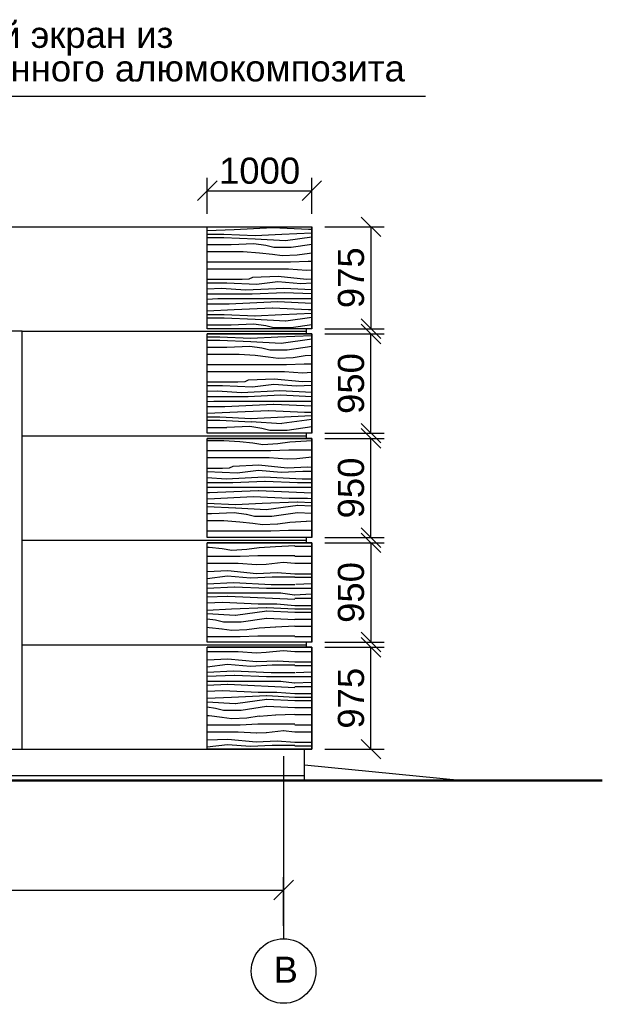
# Model space of a CAD drawing. Header units: metres. Extents: x 14775 to 14878, y 5674 to 5737.
# Drawn here: x 14851.28 to 14856.86, y 5690.1 to 5699.52 of the extents above; entities that cross this region are included whole.
import ezdxf
from ezdxf.enums import TextEntityAlignment as Align

# ---------------------------------------------------------------- set-up
doc = ezdxf.new("R2010")
doc.units = ezdxf.units.M
doc.header["$MEASUREMENT"] = 0
doc.linetypes.add('DGN Style 4', pattern=[5.601258, 2.79888, -1.39944, 0.003499, -1.39944])
doc.layers.get('Defpoints').update_dxf_attribs({"lineweight": 0})
for name, color, linetype, lineweight in [('Level 63', 7, 'Continuous', 0), ('АР-Стены', 7, 'Continuous', 13), ('Стены', 7, 'Continuous', 13), ('ЧЕРТЕЖ', 7, 'Continuous', 0)]:
    doc.layers.add(name, color=color, linetype=linetype, lineweight=lineweight)
doc.styles.add('Style-Arial', font='arial.ttf')
doc.styles.add('Style-txt', font='txt.shx')
doc.dimstyles.new('100', dxfattribs={"dimtxt": 0.25, "dimasz": 0.1875, "dimexe": 0.125, "dimexo": 0.125, "dimgap": 0.0625, "dimtad": 1, "dimdec": 0, "dimlfac": 1000, "dimzin": 11, "dimdsep": 46, "dimtxsty": 'Style-txt', "dimblk": 'OBLIQUE', "dimcen": 0.09, "dimadec": 0, "dimazin": 3, "dimtfac": 1, "dimtdec": 0, "dimtmove": 0, "dimatfit": 3, "dimldrblk": 'TerminatorOpen', "dimfxl": 1, "dimfrac": 2, "dimtzin": 11, "dimlwd": 0, "dimlwe": 0, "dimarcsym": 0})

# ---------------------------------------------------------------- blocks, each defined once
blk = doc.blocks.new('_Oblique')
at = {"color": 0, "linetype": 'ByBlock', "lineweight": -2}
blk.add_line((0.5, 0.5), (-0.5, -0.5), dxfattribs=at)
blk = doc.blocks.new('*D74')
at = {"layer": 'Defpoints', "color": 0, "linetype": 'Continuous', "lineweight": 0, "transparency": 16777216}
for p in [(14853.8093, 5691.184), (14839.4093, 5690.7184), (14853.8093, 5690.7184)]:
    blk.add_point(p, dxfattribs=at)
at = {"layer": 'ЧЕРТЕЖ', "color": 7, "linetype": 'Continuous', "lineweight": 0, "transparency": 16777216}
for p, q in [((14839.4093, 5690.8434), (14839.4093, 5691.309)), ((14853.8093, 5690.8434), (14853.8093, 5691.309))]:
    blk.add_line(p, q, dxfattribs=at)
at = {"layer": 'ЧЕРТЕЖ', "color": 0, "linetype": 'Continuous', "lineweight": 0, "transparency": 16777216}
blk.add_line((14839.4093, 5691.184), (14853.8093, 5691.184), dxfattribs=at)
at = {"layer": 'ЧЕРТЕЖ', "color": 0, "linetype": 'Continuous', "lineweight": 0, "transparency": 16777216, "xscale": 0.1875, "yscale": 0.1875, "zscale": 0.1875, "rotation": 180}
blk.add_blockref('_Oblique', (14839.4093, 5691.184), dxfattribs=at)
at = {"layer": 'ЧЕРТЕЖ', "color": 0, "linetype": 'Continuous', "lineweight": 0, "transparency": 16777216, "xscale": 0.1875, "yscale": 0.1875, "zscale": 0.1875}
blk.add_blockref('_Oblique', (14853.8093, 5691.184), dxfattribs=at)
at = {"layer": 'ЧЕРТЕЖ', "color": 0, "linetype": 'Continuous', "lineweight": 0, "transparency": 16777216, "insert": (14846.6093, 5691.3741), "char_height": 0.25, "attachment_point": 5, "style": 'Style-Arial'}
blk.add_mtext('14400', dxfattribs=at)
blk = doc.blocks.new('TerminatorOpen')
at = {"color": 0, "linetype": 'ByBlock', "lineweight": -2}
for q in [(-1, 0.5), (-1, 0), (-1, -0.5)]:
    blk.add_line((0, 0), q, dxfattribs=at)
blk = doc.blocks.new('*U77')
at = {"layer": 'АР-Стены', "color": 251, "linetype": 'Continuous', "lineweight": 13}
blk.add_3dface([(4.7, 2), (3.2, 2), (3.2, -2), (4.7, -2)], dxfattribs=at)
blk = doc.blocks.new('*D82')
at = {"layer": 'Defpoints', "color": 0, "linetype": 'Continuous', "lineweight": 0, "transparency": 16777216}
for p in [(14854.0793, 5697.5331), (14854.0793, 5696.5581), (14854.6449, 5696.5581)]:
    blk.add_point(p, dxfattribs=at)
at = {"layer": 'ЧЕРТЕЖ', "color": 7, "linetype": 'Continuous', "lineweight": 0, "transparency": 16777216}
for p, q in [((14854.2043, 5697.5331), (14854.7699, 5697.5331)), ((14854.2043, 5696.5581), (14854.7699, 5696.5581))]:
    blk.add_line(p, q, dxfattribs=at)
at = {"layer": 'ЧЕРТЕЖ', "color": 0, "linetype": 'Continuous', "lineweight": 0, "transparency": 16777216}
blk.add_line((14854.6449, 5697.5331), (14854.6449, 5696.5581), dxfattribs=at)
at = {"layer": 'ЧЕРТЕЖ', "color": 0, "linetype": 'Continuous', "lineweight": 0, "transparency": 16777216, "xscale": 0.1875, "yscale": 0.1875, "zscale": 0.1875}
for p, rotation in [((14854.6449, 5697.5331), 90), ((14854.6449, 5696.5581), 270)]:
    blk.add_blockref('_Oblique', p, dxfattribs=dict(at, rotation=rotation))
at = {"layer": 'ЧЕРТЕЖ', "color": 0, "linetype": 'Continuous', "lineweight": 0, "transparency": 16777216, "insert": (14854.4548, 5697.0456), "char_height": 0.25, "attachment_point": 5, "rotation": 90, "style": 'Style-Arial'}
blk.add_mtext('975', dxfattribs=at)
blk = doc.blocks.new('*D83')
at = {"layer": 'Defpoints', "color": 0, "linetype": 'Continuous', "lineweight": 0, "transparency": 16777216}
for p in [(14854.0793, 5696.5081), (14854.6449, 5696.5081), (14854.0793, 5695.5581)]:
    blk.add_point(p, dxfattribs=at)
at = {"layer": 'ЧЕРТЕЖ', "color": 7, "linetype": 'Continuous', "lineweight": 0, "transparency": 16777216}
for p, q in [((14854.2043, 5696.5081), (14854.7699, 5696.5081)), ((14854.2043, 5695.5581), (14854.7699, 5695.5581))]:
    blk.add_line(p, q, dxfattribs=at)
at = {"layer": 'ЧЕРТЕЖ', "color": 0, "linetype": 'Continuous', "lineweight": 0, "transparency": 16777216}
blk.add_line((14854.6449, 5695.5581), (14854.6449, 5696.5081), dxfattribs=at)
at = {"layer": 'ЧЕРТЕЖ', "color": 0, "linetype": 'Continuous', "lineweight": 0, "transparency": 16777216, "xscale": 0.1875, "yscale": 0.1875, "zscale": 0.1875}
for p, rotation in [((14854.6449, 5696.5081), 90), ((14854.6449, 5695.5581), 270)]:
    blk.add_blockref('_Oblique', p, dxfattribs=dict(at, rotation=rotation))
at = {"layer": 'ЧЕРТЕЖ', "color": 0, "linetype": 'Continuous', "lineweight": 0, "transparency": 16777216, "insert": (14854.4548, 5696.0331), "char_height": 0.25, "attachment_point": 5, "rotation": 90, "style": 'Style-Arial'}
blk.add_mtext('950', dxfattribs=at)
blk = doc.blocks.new('*D84')
at = {"layer": 'Defpoints', "color": 0, "linetype": 'Continuous', "lineweight": 0, "transparency": 16777216}
for p in [(14854.0793, 5695.5081), (14854.6449, 5695.5081), (14854.0793, 5694.5581)]:
    blk.add_point(p, dxfattribs=at)
at = {"layer": 'ЧЕРТЕЖ', "color": 7, "linetype": 'Continuous', "lineweight": 0, "transparency": 16777216}
for p, q in [((14854.2043, 5695.5081), (14854.7699, 5695.5081)), ((14854.2043, 5694.5581), (14854.7699, 5694.5581))]:
    blk.add_line(p, q, dxfattribs=at)
at = {"layer": 'ЧЕРТЕЖ', "color": 0, "linetype": 'Continuous', "lineweight": 0, "transparency": 16777216}
blk.add_line((14854.6449, 5694.5581), (14854.6449, 5695.5081), dxfattribs=at)
at = {"layer": 'ЧЕРТЕЖ', "color": 0, "linetype": 'Continuous', "lineweight": 0, "transparency": 16777216, "xscale": 0.1875, "yscale": 0.1875, "zscale": 0.1875}
for p, rotation in [((14854.6449, 5695.5081), 90), ((14854.6449, 5694.5581), 270)]:
    blk.add_blockref('_Oblique', p, dxfattribs=dict(at, rotation=rotation))
at = {"layer": 'ЧЕРТЕЖ', "color": 0, "linetype": 'Continuous', "lineweight": 0, "transparency": 16777216, "insert": (14854.4548, 5695.0331), "char_height": 0.25, "attachment_point": 5, "rotation": 90, "style": 'Style-Arial'}
blk.add_mtext('950', dxfattribs=at)
blk = doc.blocks.new('*D85')
at = {"layer": 'Defpoints', "color": 0, "linetype": 'Continuous', "lineweight": 0, "transparency": 16777216}
for p in [(14854.0793, 5694.5081), (14854.0793, 5693.5581), (14854.6449, 5693.5581)]:
    blk.add_point(p, dxfattribs=at)
at = {"layer": 'ЧЕРТЕЖ', "color": 7, "linetype": 'Continuous', "lineweight": 0, "transparency": 16777216}
for p, q in [((14854.2043, 5694.5081), (14854.7699, 5694.5081)), ((14854.2043, 5693.5581), (14854.7699, 5693.5581))]:
    blk.add_line(p, q, dxfattribs=at)
at = {"layer": 'ЧЕРТЕЖ', "color": 0, "linetype": 'Continuous', "lineweight": 0, "transparency": 16777216}
blk.add_line((14854.6449, 5694.5081), (14854.6449, 5693.5581), dxfattribs=at)
at = {"layer": 'ЧЕРТЕЖ', "color": 0, "linetype": 'Continuous', "lineweight": 0, "transparency": 16777216, "xscale": 0.1875, "yscale": 0.1875, "zscale": 0.1875}
for p, rotation in [((14854.6449, 5694.5081), 90), ((14854.6449, 5693.5581), 270)]:
    blk.add_blockref('_Oblique', p, dxfattribs=dict(at, rotation=rotation))
at = {"layer": 'ЧЕРТЕЖ', "color": 0, "linetype": 'Continuous', "lineweight": 0, "transparency": 16777216, "insert": (14854.4548, 5694.0331), "char_height": 0.25, "attachment_point": 5, "rotation": 90, "style": 'Style-Arial'}
blk.add_mtext('950', dxfattribs=at)
blk = doc.blocks.new('*D86')
at = {"layer": 'Defpoints', "color": 0, "linetype": 'Continuous', "lineweight": 0, "transparency": 16777216}
for p in [(14854.0793, 5693.5081), (14854.6449, 5693.5081), (14854.0793, 5692.5331)]:
    blk.add_point(p, dxfattribs=at)
at = {"layer": 'ЧЕРТЕЖ', "color": 7, "linetype": 'Continuous', "lineweight": 0, "transparency": 16777216}
for p, q in [((14854.2043, 5693.5081), (14854.7699, 5693.5081)), ((14854.2043, 5692.5331), (14854.7699, 5692.5331))]:
    blk.add_line(p, q, dxfattribs=at)
at = {"layer": 'ЧЕРТЕЖ', "color": 0, "linetype": 'Continuous', "lineweight": 0, "transparency": 16777216}
blk.add_line((14854.6449, 5692.5331), (14854.6449, 5693.5081), dxfattribs=at)
at = {"layer": 'ЧЕРТЕЖ', "color": 0, "linetype": 'Continuous', "lineweight": 0, "transparency": 16777216, "xscale": 0.1875, "yscale": 0.1875, "zscale": 0.1875}
for p, rotation in [((14854.6449, 5693.5081), 90), ((14854.6449, 5692.5331), 270)]:
    blk.add_blockref('_Oblique', p, dxfattribs=dict(at, rotation=rotation))
at = {"layer": 'ЧЕРТЕЖ', "color": 0, "linetype": 'Continuous', "lineweight": 0, "transparency": 16777216, "insert": (14854.4548, 5693.0206), "char_height": 0.25, "attachment_point": 5, "rotation": 90, "style": 'Style-Arial'}
blk.add_mtext('975', dxfattribs=at)
blk = doc.blocks.new('*D87')
at = {"layer": 'Defpoints', "color": 0, "linetype": 'Continuous', "lineweight": 0, "transparency": 16777216}
for p in [(14854.0793, 5697.8788), (14853.0793, 5697.5331), (14854.0793, 5697.5331)]:
    blk.add_point(p, dxfattribs=at)
at = {"layer": 'ЧЕРТЕЖ', "color": 7, "linetype": 'Continuous', "lineweight": 0, "transparency": 16777216}
for p, q in [((14853.0793, 5697.6581), (14853.0793, 5698.0038)), ((14854.0793, 5697.6581), (14854.0793, 5698.0038))]:
    blk.add_line(p, q, dxfattribs=at)
at = {"layer": 'ЧЕРТЕЖ', "color": 0, "linetype": 'Continuous', "lineweight": 0, "transparency": 16777216}
blk.add_line((14853.0793, 5697.8788), (14854.0793, 5697.8788), dxfattribs=at)
at = {"layer": 'ЧЕРТЕЖ', "color": 0, "linetype": 'Continuous', "lineweight": 0, "transparency": 16777216, "xscale": 0.1875, "yscale": 0.1875, "zscale": 0.1875, "rotation": 180}
blk.add_blockref('_Oblique', (14853.0793, 5697.8788), dxfattribs=at)
at = {"layer": 'ЧЕРТЕЖ', "color": 0, "linetype": 'Continuous', "lineweight": 0, "transparency": 16777216, "xscale": 0.1875, "yscale": 0.1875, "zscale": 0.1875}
blk.add_blockref('_Oblique', (14854.0793, 5697.8788), dxfattribs=at)
at = {"layer": 'ЧЕРТЕЖ', "color": 0, "linetype": 'Continuous', "lineweight": 0, "transparency": 16777216, "insert": (14853.5793, 5698.069), "char_height": 0.25, "attachment_point": 5, "style": 'Style-Arial'}
blk.add_mtext('1000', dxfattribs=at)

msp = doc.modelspace()

# ---------------------------------------------------------------- hatches: boundary and pattern name
at = {"linetype": 'Continuous', "lineweight": 0, "true_color": 0x755847, "extrusion": (0, 0, -1)}
h = msp.add_hatch(dxfattribs=at)
h.set_pattern_fill('WOOD2', color=37, style=0, pattern_type=2)
h.set_pattern_definition([(177.3974, (-14852.86625, 5696.92444), (15.36, -0.768), [0.35414, -16.55931]), (184.086, (-14853.22002, 5696.94052), (1.536, 5e-07), [0.23056, -10.54884]), (177.138, (-14853.44999, 5696.92409), (1.5360004, 6e-09), [0.36583, -15.013355]), (182.862, (-14853.81537, 5696.94236), (1.5360004, -6e-09), [0.361956, -15.01723]), (180, (-14854.1769, 5696.9243), (1.536, -0.768), [0.22538, -1.31062]), (180, (-14852.86625, 5696.9929), (1.536, -0.768), [0.4031, -1.1329]), (182.6026, (-14853.26935, 5696.99292), (-15.36, -0.768), [0.28639, -16.627054]), (172.875, (-14853.55544, 5696.97991), (1.536, -4e-07), [0.20471, -5.9871]), (184.764, (-14853.75858, 5697.0053), (1.536, -2e-07), [0.21944, -9.0285]), (177.138, (-14853.97726, 5696.98708), (1.5360004, 6e-09), [0.207425, -15.17176]), (180, (-14854.1844, 5696.99744), (1.536, -0.768), [0.21787, -1.31813]), (180, (-14852.86625, 5697.0267), (1.536, -0.768), [0.5499, -0.9861]), (177.397, (-14853.416154, 5697.02672), (15.36, -0.768), [0.06778, -16.84567]), (155.556, (-14853.48386, 5697.029795), (1.5360004, -0.768), [0.03735, -18.52221]), (177.397, (-14853.51786, 5697.04525), (15.36, -0.768), [0.24449, -16.66895]), (185.71, (-14853.7621, 5697.05635), (-6.144, -0.768), [0.27311, -7.4452]), (177.3974, (-14854.03386, 5697.029176), (15.36, -0.768), [0.19973, -16.713715]), (184.086, (-14854.23338, 5697.03825), (1.536, 5e-07), [0.16926, -10.61013]), (180, (-14852.86625, 5697.12675), (1.536, -0.768), [0.6817, -0.8543]), (180, (-14853.548, 5697.12675), (1.536, -0.768), [0.3126, -1.2234]), (184.086, (-14853.86055, 5697.12675), (1.536, 5e-07), [0.17371, -10.60568]), (177.3974, (-14854.033825, 5697.11437), (15.36, -0.768), [0.09413, -16.81931]), (173.66, (-14854.12786, 5697.11865), (7.6799995, -0.768), [0.163096, -13.745975]), (185.1944, (-14854.28996, 5697.13666), (-9.2159998, -0.768), [0.112725, -16.85295]), (180, (-14852.86625, 5697.193), (1.536, -0.768), [0.5613, -0.9747]), (180, (-14853.4275, 5697.193), (1.536, -0.768), [0.4519, -1.0841]), (177.3974, (-14853.87943, 5697.19299), (15.36, -0.768), [0.16951, -16.743936]), (180, (-14854.04876, 5697.2007), (1.536, -0.768), [0.35357, -1.18243]), (180, (-14852.86625, 5697.2917), (1.536, -0.768), [0.5612, -0.9748]), (184.086, (-14853.42744, 5697.29168), (1.536, 5e-07), [0.15478, -10.62462]), (186.34, (-14853.58182, 5697.28065), (-6.144, -0.768), [0.12502, -13.78405]), (188.13, (-14853.70608, 5697.26684), (-4.608, -0.768), [0.09513, -10.76603]), (177.3974, (-14853.800256, 5697.25339), (15.36, -0.768), [0.14317, -16.77027]), (171.469, (-14853.94328, 5697.25989), (4.608, -0.768), [0.11815, -15.41369]), (176.424, (-14854.06012, 5697.27742), (10.752, -0.768), [0.15851, -12.15347]), (177.3974, (-14854.218325, 5697.287306), (15.36, -0.768), [0.183975, -16.72947]), (180, (-14852.86625, 5697.42685), (1.536, -0.768), [0.37665, -1.15935]), (182.6026, (-14853.2429, 5697.426854), (-15.36, -0.768), [0.297696, -16.61575]), (183.18, (-14853.54029, 5697.41334), (-12.288, -0.768), [0.29101, -13.55431]), (172.235, (-14853.83085, 5697.397194), (6.1439995, -0.768), [0.303435, -16.74893]), (182.6026, (-14854.1315, 5697.43819), (-15.36, -0.768), [0.270986, -16.64246]), (180, (-14852.86625, 5697.45885), (1.536, -0.768), [0.37665, -1.15935]), (182.6026, (-14853.2429, 5697.458854), (-15.36, -0.768), [0.297696, -16.61575]), (177.3974, (-14853.54029, 5697.445336), (15.36, -0.768), [0.256296, -16.65715]), (177.3974, (-14853.79632, 5697.456974), (15.36, -0.768), [0.33558, -16.57787]), (182.8624, (-14854.13155, 5697.47221), (1.5360004, -6e-09), [0.27103, -15.10816]), (180, (-14852.86625, 5697.49174), (1.536, -0.768), [0.19587, -1.34014]), (177.3974, (-14853.062114, 5697.49174), (15.36, -0.768), [0.27879, -16.63466]), (177.3974, (-14853.34061, 5697.5044), (15.36, -0.768), [0.369364, -16.54408]), (182.6026, (-14853.709596, 5697.52117), (-15.36, -0.768), [0.343106, -16.57034]), (180, (-14854.05235, 5697.5056), (1.536, -0.768), [0.1773, -1.3587]), (184.764, (-14854.22963, 5697.50559), (1.536, -2e-07), [0.17317, -9.07478]), (180, (-14852.86625, 5697.5593), (1.536, -0.768), [0.42567, -1.11033]), (177.3974, (-14853.29192, 5697.559334), (15.36, -0.768), [0.467065, -16.44638]), (182.6026, (-14853.7585, 5697.58054), (-15.36, -0.768), [0.6441, -16.26935]), (176.82, (-14852.86625, 5697.59313), (12.288, -0.768), [0.32069, -13.52463]), (180, (-14853.18644, 5697.6109), (1.536, -0.768), [0.8888, -0.6472]), (180, (-14854.0752, 5697.6109), (1.536, -0.768), [0.19206, -1.34394]), (187.765, (-14854.26728, 5697.61092), (-6.1439995, -0.768), [0.136134, -16.91623]), (180, (-14852.86625, 5697.65515), (1.536, -0.768), [0.34653, -1.18947]), (180, (-14853.2128, 5697.65515), (1.536, -0.768), [0.30126, -1.23474]), (177.3974, (-14853.51404, 5697.65515), (15.36, -0.768), [0.30892, -16.604524]), (182.6026, (-14853.822645, 5697.66918), (-15.36, -0.768), [0.30919, -16.60425]), (180, (-14854.1315, 5697.6551), (1.536, -0.768), [0.27073, -1.26527]), (180, (-14852.86625, 5697.3593), (1.536, -0.768), [0.44448, -1.09152]), (177.3974, (-14853.310725, 5697.35926), (15.36, -0.768), [0.21863, -16.69482]), (188.531, (-14853.52913, 5697.36919), (-4.608, -0.768), [0.11601, -15.41583]), (194.036, (-14853.64386, 5697.35198), (-1.536, -0.768), [0.07894, -3.0876]), (180, (-14853.7204, 5697.3328), (1.536, -0.768), [0.1657, -1.3703]), (171.469, (-14853.88615, 5697.332835), (4.608, -0.768), [0.24821, -15.283626]), (182.6026, (-14854.13162, 5697.369655), (-15.36, -0.768), [0.27083, -16.64262])])
h.paths.add_polyline_path([(-14853.0793, 5696.5581), (-14853.0793, 5697.5331), (-14854.0793, 5697.5331), (-14854.0793, 5696.5581), (-14854.0293, 5696.5581)])
h = msp.add_hatch(dxfattribs=at)
h.set_pattern_fill('WOOD2', color=37, style=0, pattern_type=2)
h.set_pattern_definition([(177.3974, (-14852.827004, 5695.9424), (15.36, -0.768), [0.35414, -16.55931]), (184.086, (-14853.18078, 5695.95848), (1.536, 5e-07), [0.23056, -10.54884]), (177.138, (-14853.41075, 5695.94205), (1.5360004, 6e-09), [0.36583, -15.013355]), (182.862, (-14853.776125, 5695.96032), (1.5360004, -6e-09), [0.361956, -15.01723]), (180, (-14854.1376, 5695.94225), (1.536, -0.768), [0.22538, -1.31062]), (180, (-14852.827, 5696.0109), (1.536, -0.768), [0.4031, -1.1329]), (182.6026, (-14853.230104, 5696.01088), (-15.36, -0.768), [0.28639, -16.627054]), (172.875, (-14853.5162, 5695.99788), (1.536, -4e-07), [0.20471, -5.9871]), (184.764, (-14853.71933, 5696.02327), (1.536, -2e-07), [0.21944, -9.0285]), (177.138, (-14853.93801, 5696.00504), (1.5360004, 6e-09), [0.207425, -15.17176]), (180, (-14854.1452, 5696.0154), (1.536, -0.768), [0.21787, -1.31813]), (180, (-14852.827, 5696.0447), (1.536, -0.768), [0.5499, -0.9861]), (177.397, (-14853.37691, 5696.04468), (15.36, -0.768), [0.06778, -16.84567]), (155.556, (-14853.44462, 5696.04776), (1.5360004, -0.768), [0.03735, -18.52221]), (177.397, (-14853.47862, 5696.06321), (15.36, -0.768), [0.24449, -16.66895]), (185.71, (-14853.72286, 5696.07431), (-6.144, -0.768), [0.27311, -7.4452]), (177.3974, (-14853.99461, 5696.04714), (15.36, -0.768), [0.19973, -16.713715]), (184.086, (-14854.19414, 5696.05621), (1.536, 5e-07), [0.16926, -10.61013]), (180, (-14852.827, 5696.1447), (1.536, -0.768), [0.6817, -0.8543]), (180, (-14853.5087, 5696.1447), (1.536, -0.768), [0.3126, -1.2234]), (184.086, (-14853.82131, 5696.14471), (1.536, 5e-07), [0.17371, -10.60568]), (177.3974, (-14853.99458, 5696.132335), (15.36, -0.768), [0.09413, -16.81931]), (173.66, (-14854.08862, 5696.13661), (7.6799995, -0.768), [0.163096, -13.745975]), (185.1944, (-14854.250715, 5696.15462), (-9.2159998, -0.768), [0.112725, -16.85295]), (180, (-14852.827, 5696.21095), (1.536, -0.768), [0.5613, -0.9747]), (180, (-14853.3883, 5696.21095), (1.536, -0.768), [0.4519, -1.0841]), (177.3974, (-14853.84018, 5696.21095), (15.36, -0.768), [0.16951, -16.743936]), (180, (-14854.0095, 5696.21865), (1.536, -0.768), [0.35357, -1.18243]), (180, (-14852.827, 5696.30964), (1.536, -0.768), [0.5612, -0.9748]), (184.086, (-14853.3882, 5696.30964), (1.536, 5e-07), [0.15478, -10.62462]), (186.34, (-14853.54258, 5696.29861), (-6.144, -0.768), [0.12502, -13.78405]), (188.13, (-14853.66683, 5696.28481), (-4.608, -0.768), [0.09513, -10.76603]), (177.3974, (-14853.76101, 5696.27135), (15.36, -0.768), [0.14317, -16.77027]), (171.469, (-14853.904036, 5696.27785), (4.608, -0.768), [0.11815, -15.41369]), (176.424, (-14854.02088, 5696.29538), (10.752, -0.768), [0.15851, -12.15347]), (177.3974, (-14854.17908, 5696.30527), (15.36, -0.768), [0.183975, -16.72947]), (180, (-14852.827, 5696.4448), (1.536, -0.768), [0.37665, -1.15935]), (182.6026, (-14853.203655, 5696.444815), (-15.36, -0.768), [0.297696, -16.61575]), (183.18, (-14853.50104, 5696.4313), (-12.288, -0.768), [0.29101, -13.55431]), (172.235, (-14853.7916, 5696.415155), (6.1439995, -0.768), [0.303435, -16.74893]), (182.6026, (-14854.092255, 5696.45615), (-15.36, -0.768), [0.270986, -16.64246]), (180, (-14852.827, 5696.4768), (1.536, -0.768), [0.37665, -1.15935]), (182.6026, (-14853.203655, 5696.476815), (-15.36, -0.768), [0.297696, -16.61575]), (177.3974, (-14853.501044, 5696.4633), (15.36, -0.768), [0.256296, -16.65715]), (177.3974, (-14853.757076, 5696.474935), (15.36, -0.768), [0.33558, -16.57787]), (182.8624, (-14854.092306, 5696.49017), (1.5360004, -6e-09), [0.27103, -15.10816]), (180, (-14852.827, 5696.5097), (1.536, -0.768), [0.19587, -1.34014]), (177.3974, (-14853.02287, 5696.5097), (15.36, -0.768), [0.27879, -16.63466]), (177.3974, (-14853.30137, 5696.52236), (15.36, -0.768), [0.369364, -16.54408]), (182.6026, (-14853.67035, 5696.539134), (-15.36, -0.768), [0.343106, -16.57034]), (180, (-14854.0131, 5696.52355), (1.536, -0.768), [0.1773, -1.3587]), (184.764, (-14854.19039, 5696.52355), (1.536, -2e-07), [0.17317, -9.07478]), (180, (-14852.827, 5696.5773), (1.536, -0.768), [0.42567, -1.11033]), (177.3974, (-14853.25267, 5696.577295), (15.36, -0.768), [0.467065, -16.44638]), (182.6026, (-14853.719256, 5696.5985), (-15.36, -0.768), [0.6441, -16.26935]), (176.82, (-14852.827, 5696.611095), (12.288, -0.768), [0.32069, -13.52463]), (180, (-14853.1472, 5696.6289), (1.536, -0.768), [0.8888, -0.6472]), (180, (-14854.036, 5696.6289), (1.536, -0.768), [0.19206, -1.34394]), (187.765, (-14854.22804, 5696.628884), (-6.1439995, -0.768), [0.136134, -16.91623]), (180, (-14852.827, 5696.6731), (1.536, -0.768), [0.34653, -1.18947]), (180, (-14853.1735, 5696.6731), (1.536, -0.768), [0.30126, -1.23474]), (177.3974, (-14853.4748, 5696.67311), (15.36, -0.768), [0.30892, -16.604524]), (182.6026, (-14853.7834, 5696.68714), (-15.36, -0.768), [0.30919, -16.60425]), (180, (-14854.0923, 5696.6731), (1.536, -0.768), [0.27073, -1.26527]), (180, (-14852.827, 5696.3772), (1.536, -0.768), [0.44448, -1.09152]), (177.3974, (-14853.27148, 5696.37722), (15.36, -0.768), [0.21863, -16.69482]), (188.531, (-14853.489884, 5696.38715), (-4.608, -0.768), [0.11601, -15.41583]), (194.036, (-14853.6046, 5696.36994), (-1.536, -0.768), [0.07894, -3.0876]), (180, (-14853.6812, 5696.3508), (1.536, -0.768), [0.1657, -1.3703]), (171.469, (-14853.84691, 5696.350796), (4.608, -0.768), [0.24821, -15.283626]), (182.6026, (-14854.092375, 5696.387616), (-15.36, -0.768), [0.27083, -16.64262])])
h.paths.add_polyline_path([(-14854.0793, 5696.5081), (-14854.0793, 5695.5581), (-14854.0293, 5695.5581), (-14853.0793, 5695.5581), (-14853.0793, 5696.5081), (-14854.0293, 5696.5081)])
h = msp.add_hatch(dxfattribs=at)
h.set_pattern_fill('WOOD2', color=37, style=0, pattern_type=2)
h.set_pattern_definition([(177.3974, (-14852.67984, 5695.11749), (15.36, -0.768), [0.35414, -16.55931]), (184.086, (-14853.03361, 5695.13357), (1.536, 5e-07), [0.23056, -10.54884]), (177.138, (-14853.26358, 5695.11714), (1.5360004, 6e-09), [0.36583, -15.013355]), (182.862, (-14853.62896, 5695.13541), (1.5360004, -6e-09), [0.361956, -15.01723]), (180, (-14853.9905, 5695.1173), (1.536, -0.768), [0.22538, -1.31062]), (180, (-14852.6798, 5695.186), (1.536, -0.768), [0.4031, -1.1329]), (182.6026, (-14853.08294, 5695.18597), (-15.36, -0.768), [0.28639, -16.627054]), (172.875, (-14853.36903, 5695.17296), (1.536, -4e-07), [0.20471, -5.9871]), (184.764, (-14853.57217, 5695.19835), (1.536, -2e-07), [0.21944, -9.0285]), (177.138, (-14853.79085, 5695.18013), (1.5360004, 6e-09), [0.207425, -15.17176]), (180, (-14853.998, 5695.1905), (1.536, -0.768), [0.21787, -1.31813]), (180, (-14852.6798, 5695.2198), (1.536, -0.768), [0.5499, -0.9861]), (177.3974, (-14853.22974, 5695.21977), (15.36, -0.768), [0.06778, -16.84567]), (155.556, (-14853.29745, 5695.222844), (1.5360004, -0.768), [0.03735, -18.52221]), (177.3974, (-14853.33145, 5695.2383), (15.36, -0.768), [0.24449, -16.66895]), (185.71, (-14853.57569, 5695.2494), (-6.144, -0.768), [0.27311, -7.4452]), (177.3974, (-14853.84745, 5695.222225), (15.36, -0.768), [0.19973, -16.713715]), (184.086, (-14854.04697, 5695.23129), (1.536, 5e-07), [0.16926, -10.61013]), (180, (-14852.6798, 5695.3198), (1.536, -0.768), [0.6817, -0.8543]), (180, (-14853.36156, 5695.3198), (1.536, -0.768), [0.3126, -1.2234]), (184.086, (-14853.67414, 5695.3198), (1.536, 5e-07), [0.17371, -10.60568]), (177.3974, (-14853.847415, 5695.30742), (15.36, -0.768), [0.09413, -16.81931]), (173.66, (-14853.94145, 5695.3117), (7.6799995, -0.768), [0.163096, -13.745975]), (185.1944, (-14854.10355, 5695.32971), (-9.2159998, -0.768), [0.112725, -16.85295]), (180, (-14852.6798, 5695.38604), (1.536, -0.768), [0.5613, -0.9747]), (180, (-14853.2411, 5695.38604), (1.536, -0.768), [0.4519, -1.0841]), (177.3974, (-14853.693016, 5695.38604), (15.36, -0.768), [0.16951, -16.743936]), (180, (-14853.86235, 5695.3937), (1.536, -0.768), [0.35357, -1.18243]), (180, (-14852.6798, 5695.4847), (1.536, -0.768), [0.5612, -0.9748]), (184.086, (-14853.24103, 5695.48473), (1.536, 5e-07), [0.15478, -10.62462]), (186.34, (-14853.39541, 5695.4737), (-6.144, -0.768), [0.12502, -13.78405]), (188.13, (-14853.51967, 5695.45989), (-4.608, -0.768), [0.09513, -10.76603]), (177.3974, (-14853.613845, 5695.44644), (15.36, -0.768), [0.14317, -16.77027]), (171.469, (-14853.75687, 5695.45294), (4.608, -0.768), [0.11815, -15.41369]), (176.424, (-14853.87371, 5695.47047), (10.752, -0.768), [0.15851, -12.15347]), (177.3974, (-14854.031915, 5695.480354), (15.36, -0.768), [0.183975, -16.72947]), (180, (-14852.6798, 5695.6199), (1.536, -0.768), [0.37665, -1.15935]), (182.6026, (-14853.05649, 5695.6199), (-15.36, -0.768), [0.297696, -16.61575]), (183.18, (-14853.35388, 5695.606385), (-12.288, -0.768), [0.29101, -13.55431]), (172.235, (-14853.64444, 5695.59024), (6.1439995, -0.768), [0.303435, -16.74893]), (182.6026, (-14853.94509, 5695.63124), (-15.36, -0.768), [0.270986, -16.64246]), (180, (-14852.6798, 5695.6519), (1.536, -0.768), [0.37665, -1.15935]), (182.6026, (-14853.05649, 5695.6519), (-15.36, -0.768), [0.297696, -16.61575]), (177.3974, (-14853.35388, 5695.638385), (15.36, -0.768), [0.256296, -16.65715]), (177.3974, (-14853.60991, 5695.65002), (15.36, -0.768), [0.33558, -16.57787]), (182.8624, (-14853.94514, 5695.66526), (1.5360004, -6e-09), [0.27103, -15.10816]), (180, (-14852.6798, 5695.6848), (1.536, -0.768), [0.19587, -1.34014]), (177.3974, (-14852.8757, 5695.68479), (15.36, -0.768), [0.27879, -16.63466]), (177.3974, (-14853.1542, 5695.69745), (15.36, -0.768), [0.369364, -16.54408]), (182.6026, (-14853.523186, 5695.71422), (-15.36, -0.768), [0.343106, -16.57034]), (180, (-14853.8659, 5695.69864), (1.536, -0.768), [0.1773, -1.3587]), (184.764, (-14854.04322, 5695.69864), (1.536, -2e-07), [0.17317, -9.07478]), (180, (-14852.6798, 5695.7524), (1.536, -0.768), [0.42567, -1.11033]), (177.3974, (-14853.10551, 5695.75238), (15.36, -0.768), [0.467065, -16.44638]), (182.6026, (-14853.57209, 5695.77359), (-15.36, -0.768), [0.6441, -16.26935]), (176.82, (-14852.67984, 5695.78618), (12.2880002, -0.768), [0.32069, -13.52463]), (180, (-14853, 5695.804), (1.536, -0.768), [0.8888, -0.6472]), (180, (-14853.8888, 5695.804), (1.536, -0.768), [0.19206, -1.34394]), (187.765, (-14854.08087, 5695.80397), (-6.1439995, -0.768), [0.136134, -16.91623]), (180, (-14852.6798, 5695.8482), (1.536, -0.768), [0.34653, -1.18947]), (180, (-14853.0264, 5695.8482), (1.536, -0.768), [0.30126, -1.23474]), (177.3974, (-14853.32763, 5695.8482), (15.36, -0.768), [0.30892, -16.604524]), (182.6026, (-14853.636235, 5695.862226), (-15.36, -0.768), [0.30919, -16.60425]), (180, (-14853.9451, 5695.8482), (1.536, -0.768), [0.27073, -1.26527]), (180, (-14852.6798, 5695.5523), (1.536, -0.768), [0.44448, -1.09152]), (177.3974, (-14853.124315, 5695.55231), (15.36, -0.768), [0.21863, -16.69482]), (188.531, (-14853.34272, 5695.56224), (-4.608, -0.768), [0.11601, -15.41583]), (194.036, (-14853.45745, 5695.54503), (-1.536, -0.768), [0.07894, -3.0876]), (180, (-14853.534, 5695.5259), (1.536, -0.768), [0.1657, -1.3703]), (171.469, (-14853.69974, 5695.525884), (4.608, -0.768), [0.24821, -15.283626]), (182.6026, (-14853.94521, 5695.5627), (-15.36, -0.768), [0.27083, -16.64262])])
h.paths.add_polyline_path([(-14854.0793, 5695.5081), (-14854.0793, 5694.5581), (-14854.0293, 5694.5581), (-14853.0793, 5694.5581), (-14853.0793, 5695.5081), (-14854.0293, 5695.5081)])
h = msp.add_hatch(dxfattribs=at)
h.set_pattern_fill('WOOD2', color=37, style=0, pattern_type=2)
h.set_pattern_definition([(177.3974, (-14852.38551, 5694.10599), (15.3600001, -0.768), [0.35414, -16.55931]), (184.086, (-14852.73928, 5694.12207), (1.536, 5e-07), [0.23056, -10.54884]), (177.1376, (-14852.96925, 5694.10564), (1.5360004, 6e-09), [0.36583, -15.013355]), (182.862, (-14853.33463, 5694.12391), (1.5360004, -6e-09), [0.361956, -15.01723]), (180, (-14853.6961, 5694.1058), (1.536, -0.768), [0.2254, -1.3106]), (180, (-14852.3855, 5694.1745), (1.536, -0.768), [0.4031, -1.1329]), (182.6026, (-14852.78861, 5694.17447), (-15.36, -0.768), [0.28639, -16.627054]), (172.875, (-14853.0747, 5694.16146), (1.536, -4e-07), [0.20471, -5.9871]), (184.764, (-14853.27783, 5694.18685), (1.536, -2e-07), [0.21944, -9.0285]), (177.138, (-14853.496516, 5694.16863), (1.5360004, 6e-09), [0.207425, -15.17176]), (180, (-14853.7037, 5694.179), (1.536, -0.768), [0.21787, -1.31813]), (180, (-14852.3855, 5694.2083), (1.536, -0.768), [0.5499, -0.9861]), (177.3974, (-14852.93541, 5694.20827), (15.36, -0.768), [0.06778, -16.84567]), (155.556, (-14853.00312, 5694.211344), (1.5360004, -0.768), [0.03735, -18.52221]), (177.3974, (-14853.03712, 5694.2268), (15.36, -0.768), [0.24449, -16.66895]), (185.71, (-14853.28136, 5694.2379), (-6.144, -0.768), [0.27311, -7.4452]), (177.397, (-14853.553115, 5694.210725), (15.36, -0.768), [0.19973, -16.713715]), (184.086, (-14853.75264, 5694.2198), (1.536, 5e-07), [0.16926, -10.61013]), (180, (-14852.3855, 5694.3083), (1.536, -0.768), [0.6817, -0.8543]), (180, (-14853.0672, 5694.3083), (1.536, -0.768), [0.3126, -1.2234]), (184.086, (-14853.37981, 5694.3083), (1.536, 5e-07), [0.17371, -10.60568]), (177.397, (-14853.55308, 5694.29592), (15.36, -0.768), [0.09413, -16.81931]), (173.66, (-14853.64712, 5694.3002), (7.6799995, -0.768), [0.163096, -13.745975]), (185.1944, (-14853.80922, 5694.31821), (-9.2159998, -0.768), [0.112725, -16.85295]), (180, (-14852.3855, 5694.37454), (1.536, -0.768), [0.5613, -0.9747]), (180, (-14852.9468, 5694.37454), (1.536, -0.768), [0.4519, -1.0841]), (177.3974, (-14853.398685, 5694.37454), (15.36, -0.768), [0.16951, -16.743936]), (180, (-14853.568, 5694.3822), (1.536, -0.768), [0.35357, -1.18243]), (180, (-14852.3855, 5694.4732), (1.536, -0.768), [0.5612, -0.9748]), (184.086, (-14852.9467, 5694.47323), (1.536, 5e-07), [0.15478, -10.62462]), (186.34, (-14853.10108, 5694.4622), (-6.144, -0.768), [0.12502, -13.78405]), (188.13, (-14853.22534, 5694.44839), (-4.608, -0.768), [0.09513, -10.76603]), (177.3974, (-14853.319514, 5694.43494), (15.36, -0.768), [0.14317, -16.77027]), (171.469, (-14853.46254, 5694.44144), (4.608, -0.768), [0.11815, -15.41369]), (176.424, (-14853.57938, 5694.45897), (10.752, -0.768), [0.15851, -12.15347]), (177.3974, (-14853.73758, 5694.468854), (15.36, -0.768), [0.183975, -16.72947]), (180, (-14852.3855, 5694.6084), (1.536, -0.768), [0.37665, -1.15935]), (182.6026, (-14852.76216, 5694.6084), (-15.36, -0.768), [0.297696, -16.61575]), (183.18, (-14853.05955, 5694.594885), (-12.288, -0.768), [0.29101, -13.55431]), (172.235, (-14853.350106, 5694.57874), (6.1439995, -0.768), [0.303435, -16.74893]), (182.6026, (-14853.65076, 5694.61974), (-15.36, -0.768), [0.270986, -16.64246]), (180, (-14852.3855, 5694.6404), (1.536, -0.768), [0.37665, -1.15935]), (182.6026, (-14852.76216, 5694.6404), (-15.36, -0.768), [0.297696, -16.61575]), (177.3974, (-14853.059546, 5694.626885), (15.36, -0.768), [0.256296, -16.65715]), (177.3974, (-14853.31558, 5694.63852), (15.36, -0.768), [0.33558, -16.57787]), (182.8624, (-14853.65081, 5694.65376), (1.5360004, -6e-09), [0.27103, -15.10816]), (180, (-14852.3855, 5694.6733), (1.536, -0.768), [0.19587, -1.34014]), (177.3974, (-14852.58137, 5694.67329), (15.3600001, -0.768), [0.27879, -16.63466]), (177.3974, (-14852.85987, 5694.68595), (15.36, -0.768), [0.369364, -16.54408]), (182.6026, (-14853.228854, 5694.70272), (-15.36, -0.768), [0.343106, -16.57034]), (180, (-14853.5716, 5694.68714), (1.536, -0.768), [0.1773, -1.3587]), (184.764, (-14853.74889, 5694.68714), (1.536, -2e-07), [0.17317, -9.07478]), (180, (-14852.3855, 5694.7409), (1.536, -0.768), [0.42567, -1.11033]), (177.3974, (-14852.811176, 5694.74088), (15.36, -0.768), [0.467065, -16.44638]), (182.6026, (-14853.27776, 5694.76209), (-15.36, -0.768), [0.6441, -16.26935]), (176.82, (-14852.38551, 5694.77468), (12.2880002, -0.768), [0.32069, -13.52463]), (180, (-14852.7057, 5694.7925), (1.536, -0.768), [0.8888, -0.6472]), (180, (-14853.5945, 5694.7925), (1.536, -0.768), [0.19206, -1.34394]), (187.765, (-14853.78654, 5694.79247), (-6.1439995, -0.768), [0.136134, -16.91623]), (180, (-14852.3855, 5694.8367), (1.536, -0.768), [0.34653, -1.18947]), (180, (-14852.73204, 5694.8367), (1.536, -0.768), [0.30126, -1.23474]), (177.3974, (-14853.0333, 5694.8367), (15.36, -0.768), [0.30892, -16.604524]), (182.6026, (-14853.3419, 5694.850726), (-15.36, -0.768), [0.30919, -16.60425]), (180, (-14853.6508, 5694.8367), (1.536, -0.768), [0.27073, -1.26527]), (180, (-14852.3855, 5694.5408), (1.536, -0.768), [0.44448, -1.09152]), (177.3974, (-14852.82998, 5694.54081), (15.36, -0.768), [0.21863, -16.69482]), (188.531, (-14853.048386, 5694.55074), (-4.608, -0.768), [0.11601, -15.41583]), (194.036, (-14853.1631, 5694.53353), (-1.536, -0.768), [0.07894, -3.0876]), (180, (-14853.2397, 5694.5144), (1.536, -0.768), [0.1657, -1.3703]), (171.469, (-14853.40541, 5694.514384), (4.608, -0.768), [0.24821, -15.283626]), (182.6026, (-14853.65088, 5694.551204), (-15.36, -0.768), [0.27083, -16.64262])])
h.paths.add_polyline_path([(-14854.0793, 5694.5081), (-14854.0793, 5693.5581), (-14854.0293, 5693.5581), (-14853.0793, 5693.5581), (-14853.0793, 5694.5081), (-14854.0293, 5694.5081)])
h = msp.add_hatch(dxfattribs=at)
h.set_pattern_fill('WOOD2', color=37, style=0, pattern_type=2)
h.set_pattern_definition([(177.3974, (-14852.38551, 5693.26143), (15.3600001, -0.768), [0.35414, -16.55931]), (184.086, (-14852.73928, 5693.27751), (1.5360004, 5e-07), [0.23056, -10.54884]), (177.1376, (-14852.96925, 5693.26109), (1.5360004, 6e-09), [0.36583, -15.013355]), (182.862, (-14853.33463, 5693.279356), (1.5360004, -6e-09), [0.361956, -15.01723]), (180, (-14853.6961, 5693.2613), (1.536, -0.768), [0.22538, -1.31062]), (180, (-14852.3855, 5693.3299), (1.536, -0.768), [0.4031, -1.1329]), (182.6026, (-14852.78861, 5693.32991), (-15.36, -0.768), [0.28639, -16.627054]), (172.875, (-14853.0747, 5693.3169), (1.536, -4e-07), [0.20471, -5.9871]), (184.764, (-14853.27783, 5693.3423), (1.536, -2e-07), [0.21944, -9.0285]), (177.138, (-14853.496516, 5693.32408), (1.5360004, 6e-09), [0.207425, -15.17176]), (180, (-14853.7037, 5693.3344), (1.536, -0.768), [0.21787, -1.31813]), (180, (-14852.3855, 5693.3637), (1.536, -0.768), [0.5499, -0.9861]), (177.3974, (-14852.93541, 5693.36371), (15.36, -0.768), [0.06778, -16.84567]), (155.556, (-14853.00312, 5693.36679), (1.5360004, -0.7680002), [0.03735, -18.52221]), (177.3974, (-14853.03712, 5693.382246), (15.36, -0.768), [0.24449, -16.66895]), (185.71, (-14853.28136, 5693.39335), (-6.144, -0.768), [0.27311, -7.4452]), (177.3974, (-14853.553115, 5693.36617), (15.36, -0.768), [0.19973, -16.713715]), (184.086, (-14853.75264, 5693.37524), (1.536, 5e-07), [0.16926, -10.61013]), (180, (-14852.3855, 5693.46375), (1.536, -0.768), [0.6817, -0.8543]), (180, (-14853.0672, 5693.46375), (1.536, -0.768), [0.3126, -1.2234]), (184.086, (-14853.37981, 5693.46375), (1.536, 5e-07), [0.17371, -10.60568]), (177.3974, (-14853.55308, 5693.45137), (15.36, -0.768), [0.09413, -16.81931]), (173.66, (-14853.64712, 5693.45564), (7.6799995, -0.768), [0.163096, -13.745975]), (185.1944, (-14853.80922, 5693.473654), (-9.2159998, -0.768), [0.112725, -16.85295]), (180, (-14852.3855, 5693.53), (1.536, -0.768), [0.5613, -0.9747]), (180, (-14852.9468, 5693.53), (1.536, -0.768), [0.4519, -1.0841]), (177.3974, (-14853.398685, 5693.529985), (15.36, -0.768), [0.16951, -16.743936]), (180, (-14853.568, 5693.5377), (1.536, -0.768), [0.35357, -1.18243]), (180, (-14852.3855, 5693.6287), (1.536, -0.768), [0.5612, -0.9748]), (184.086, (-14852.9467, 5693.62867), (1.5360004, 5e-07), [0.15478, -10.62462]), (186.34, (-14853.10108, 5693.61765), (-6.144, -0.768), [0.12502, -13.78405]), (188.13, (-14853.22534, 5693.60384), (-4.608, -0.768), [0.09513, -10.76603]), (177.3974, (-14853.319514, 5693.590386), (15.36, -0.768), [0.14317, -16.77027]), (171.469, (-14853.46254, 5693.59689), (4.608, -0.768), [0.11815, -15.41369]), (176.424, (-14853.57938, 5693.61441), (10.752, -0.768), [0.15851, -12.15347]), (177.3974, (-14853.73758, 5693.6243), (15.36, -0.768), [0.183975, -16.72947]), (180, (-14852.3855, 5693.76385), (1.536, -0.768), [0.37665, -1.15935]), (182.6026, (-14852.76216, 5693.76385), (-15.3600001, -0.768), [0.297696, -16.61575]), (183.18, (-14853.05955, 5693.75033), (-12.288, -0.768), [0.29101, -13.55431]), (172.235, (-14853.350106, 5693.73419), (6.1439995, -0.768), [0.303435, -16.74893]), (182.6026, (-14853.65076, 5693.77519), (-15.36, -0.768), [0.270986, -16.64246]), (180, (-14852.3855, 5693.79585), (1.536, -0.768), [0.37665, -1.15935]), (182.6026, (-14852.76216, 5693.79585), (-15.3600001, -0.768), [0.297696, -16.61575]), (177.3974, (-14853.059546, 5693.78233), (15.36, -0.768), [0.256296, -16.65715]), (177.3974, (-14853.31558, 5693.79397), (15.36, -0.768), [0.33558, -16.57787]), (182.8624, (-14853.65081, 5693.80921), (1.5360004, -6e-09), [0.27103, -15.10816]), (180, (-14852.3855, 5693.8287), (1.536, -0.768), [0.19587, -1.34014]), (177.3974, (-14852.58137, 5693.82874), (15.3600001, -0.768), [0.27879, -16.63466]), (177.3974, (-14852.85987, 5693.841396), (15.3600001, -0.768), [0.369364, -16.54408]), (182.6026, (-14853.228854, 5693.85817), (-15.36, -0.768), [0.343106, -16.57034]), (180, (-14853.5716, 5693.8426), (1.536, -0.768), [0.1773, -1.3587]), (184.764, (-14853.74889, 5693.84259), (1.536, -2e-07), [0.17317, -9.07478]), (180, (-14852.3855, 5693.8963), (1.536, -0.768), [0.42567, -1.11033]), (177.3974, (-14852.811176, 5693.89633), (15.3600001, -0.768), [0.467065, -16.44638]), (182.6026, (-14853.27776, 5693.91754), (-15.36, -0.768), [0.6441, -16.26935]), (176.82, (-14852.38551, 5693.93013), (12.2880002, -0.768), [0.32069, -13.52463]), (180, (-14852.7057, 5693.9479), (1.536, -0.768), [0.8888, -0.6472]), (180, (-14853.5945, 5693.9479), (1.536, -0.768), [0.19206, -1.34394]), (187.765, (-14853.78654, 5693.94792), (-6.1439995, -0.768), [0.136134, -16.91623]), (180, (-14852.3855, 5693.99215), (1.536, -0.768), [0.34653, -1.18947]), (180, (-14852.73204, 5693.99215), (1.536, -0.768), [0.30126, -1.23474]), (177.3974, (-14853.0333, 5693.992145), (15.3600001, -0.768), [0.30892, -16.604524]), (182.6026, (-14853.3419, 5694.00617), (-15.36, -0.768), [0.30919, -16.60425]), (180, (-14853.6508, 5693.9921), (1.536, -0.768), [0.27073, -1.26527]), (180, (-14852.3855, 5693.69626), (1.536, -0.768), [0.44448, -1.09152]), (177.3974, (-14852.82998, 5693.69626), (15.36, -0.768), [0.21863, -16.69482]), (188.531, (-14853.048386, 5693.706185), (-4.608, -0.768), [0.11601, -15.41583]), (194.036, (-14853.1631, 5693.68898), (-1.536, -0.768), [0.07894, -3.0876]), (180, (-14853.2397, 5693.6698), (1.536, -0.768), [0.1657, -1.3703]), (171.469, (-14853.40541, 5693.66983), (4.608, -0.768), [0.24821, -15.283626]), (182.6026, (-14853.65088, 5693.70665), (-15.36, -0.768), [0.27083, -16.64262])])
h.paths.add_polyline_path([(-14854.0793, 5693.5081), (-14854.0793, 5692.5331), (-14854.0093, 5692.5331), (-14853.0793, 5692.5331), (-14853.0793, 5693.5081), (-14854.0293, 5693.5081)])

# ---------------------------------------------------------------- linework, layer by layer
at = {"color": 37, "linetype": 'Continuous', "lineweight": 0, "flags": 128}
for points in [[(14853.0793, 5696.5581), (14853.0793, 5697.5331), (14854.0793, 5697.5331), (14854.0793, 5696.5581), (14854.0293, 5696.5581), (14853.0793, 5696.5581)], [(14854.0793, 5696.5081), (14854.0793, 5695.5581), (14854.0293, 5695.5581), (14853.0793, 5695.5581), (14853.0793, 5696.5081), (14854.0293, 5696.5081), (14854.0793, 5696.5081)], [(14854.0793, 5695.5081), (14854.0793, 5694.5581), (14854.0293, 5694.5581), (14853.0793, 5694.5581), (14853.0793, 5695.5081), (14854.0293, 5695.5081), (14854.0793, 5695.5081)], [(14854.0793, 5694.5081), (14854.0793, 5693.5581), (14854.0293, 5693.5581), (14853.0793, 5693.5581), (14853.0793, 5694.5081), (14854.0293, 5694.5081), (14854.0793, 5694.5081)], [(14854.0793, 5693.5081), (14854.0793, 5692.5331), (14854.0093, 5692.5331), (14853.0793, 5692.5331), (14853.0793, 5693.5081), (14854.0293, 5693.5081), (14854.0793, 5693.5081)]]:
    msp.add_lwpolyline(points, close=True, dxfattribs=at)
at = {"layer": 'Level 63', "color": 7, "linetype": 'Continuous', "lineweight": 0}
msp.add_circle((14853.8093, 5690.4093), 0.3091, dxfattribs=at)
at = {"layer": 'Стены', "color": 1, "linetype": 'DGN Style 4', "lineweight": 0}
msp.add_line((14853.8093, 5692.4656), (14853.8093, 5690.7184), dxfattribs=at)
at = {"layer": 'ЧЕРТЕЖ', "color": 7, "linetype": 'Continuous', "lineweight": 13}
for p, q in [((14839.1393, 5697.5331), (14854.0793, 5697.5331)), ((14853.0793, 5696.5581), (14853.0793, 5697.5331)), ((14854.0793, 5696.5581), (14854.0793, 5697.5331)), ((14854.0793, 5696.5581), (14853.0793, 5696.5581)), ((14854.0793, 5696.5081), (14853.0793, 5696.5081)), ((14853.0793, 5695.5581), (14853.0793, 5696.5081)), ((14854.0293, 5696.5081), (14854.0293, 5696.5581)), ((14854.0793, 5695.5581), (14854.0793, 5696.5081)), ((14854.0793, 5695.5581), (14853.0793, 5695.5581)), ((14854.0293, 5695.5081), (14854.0293, 5695.5581)), ((14854.0793, 5695.5081), (14853.0793, 5695.5081)), ((14853.0793, 5694.5581), (14853.0793, 5695.5081)), ((14854.0793, 5694.5581), (14854.0793, 5695.5081)), ((14854.0793, 5694.5581), (14853.0793, 5694.5581)), ((14854.0793, 5694.5081), (14853.0793, 5694.5081)), ((14853.0793, 5693.5581), (14853.0793, 5694.5081)), ((14854.0293, 5694.5081), (14854.0293, 5694.5581)), ((14854.0793, 5693.5581), (14854.0793, 5694.5081)), ((14854.0793, 5693.5581), (14853.0793, 5693.5581)), ((14854.0293, 5693.5081), (14854.0293, 5693.5581)), ((14854.0793, 5693.5081), (14853.0793, 5693.5081)), ((14853.0793, 5692.5331), (14853.0793, 5693.5081)), ((14854.0793, 5692.5331), (14854.0793, 5693.5081)), ((14839.1393, 5692.5331), (14854.0793, 5692.5331)), ((14854.0093, 5692.2331), (14854.0093, 5692.5331)), ((14854.0093, 5692.3831), (14855.5293, 5692.2331))]:
    msp.add_line(p, q, dxfattribs=at)
at = {"layer": 'ЧЕРТЕЖ', "color": 7, "linetype": 'Continuous', "lineweight": 0}
for p, q in [((14851.3093, 5696.5331), (14854.0293, 5696.5331)), ((14851.3093, 5695.5331), (14854.0293, 5695.5331)), ((14851.3093, 5694.5331), (14854.0293, 5694.5331)), ((14851.3093, 5693.5331), (14854.0293, 5693.5331)), ((14839.2093, 5692.2823), (14854.0093, 5692.2823))]:
    msp.add_line(p, q, dxfattribs=at)
at = {"layer": 'ЧЕРТЕЖ', "color": 7, "linetype": 'Continuous', "lineweight": 30}
msp.add_line((14837.0968, 5692.2331), (14856.8579, 5692.2331), dxfattribs=at)
at = {"layer": 'ЧЕРТЕЖ', "color": 7, "linetype": 'Continuous', "lineweight": 0, "flags": 128}
msp.add_lwpolyline([(14855.1679, 5698.782), (14848.9182, 5698.782), (14848.9182, 5695.8046)], dxfattribs=at)

# ---------------------------------------------------------------- block references
at = {"layer": 'АР-Стены', "color": 251, "linetype": 'Continuous', "lineweight": 13}
msp.add_blockref('*U77', (14846.6092, 5694.5331), dxfattribs=at)

# ---------------------------------------------------------------- texts
at = {"color": 7, "linetype": 'Continuous', "lineweight": 0, "insert": (14848.9801, 5699.4965), "char_height": 0.25, "attachment_point": 1, "line_spacing_factor": 0.771037, "style": 'Style-Arial'}
msp.add_mtext('декоративный экран из \\Pперфорированного алюмокомпозита', dxfattribs=at)
at = {"layer": 'Level 63', "color": 7, "linetype": 'Continuous', "lineweight": 0, "style": 'Style-Arial'}
msp.add_text('В', height=0.25, dxfattribs=at).set_placement((14853.829, 5690.4218), align=Align.MIDDLE_CENTER)

# ---------------------------------------------------------------- dimensions: what is measured, and where the dimension line sits
at = {"layer": 'ЧЕРТЕЖ', "color": 7, "linetype": 'Continuous', "lineweight": 0}
for base, p1, p2, picture, middle in [((14854.0793, 5697.8788), (14853.0793, 5697.5331), (14854.0793, 5697.5331), '*D87', (14853.5793, 5698.069)), ((14853.8093, 5691.184), (14839.4093, 5690.7184), (14853.8093, 5690.7184), '*D74', (14846.6093, 5691.3741))]:
    dim = msp.add_linear_dim(base=base, p1=p1, p2=p2, dimstyle='100', override={"dimtxsty": 'Style-Arial', "dimclre": 7, "dimtofl": 0, "dimtmove": 1, "dimfrac": 0}, dxfattribs=at)
    dim.commit()
    dim.dimension.update_dxf_attribs({"geometry": picture, "text_midpoint": middle})
for base, p1, p2, angle, picture, middle in [((14854.6449, 5696.5581), (14854.0793, 5697.5331), (14854.0793, 5696.5581), 270, '*D82', (14854.4548, 5697.0456)), ((14854.6449, 5696.5081), (14854.0793, 5695.5581), (14854.0793, 5696.5081), 90, '*D83', (14854.4548, 5696.0331)), ((14854.6449, 5695.5081), (14854.0793, 5694.5581), (14854.0793, 5695.5081), 90, '*D84', (14854.4548, 5695.0331)), ((14854.6449, 5693.5581), (14854.0793, 5694.5081), (14854.0793, 5693.5581), 270, '*D85', (14854.4548, 5694.0331)), ((14854.6449, 5693.5081), (14854.0793, 5692.5331), (14854.0793, 5693.5081), 90, '*D86', (14854.4548, 5693.0206))]:
    dim = msp.add_linear_dim(base=base, p1=p1, p2=p2, angle=angle, dimstyle='100', override={"dimtxsty": 'Style-Arial', "dimclre": 7, "dimtofl": 0, "dimtmove": 1, "dimfrac": 0}, dxfattribs=at)
    dim.commit()
    dim.dimension.update_dxf_attribs({"geometry": picture, "text_midpoint": middle})

doc.saveas('drawing.dxf')
